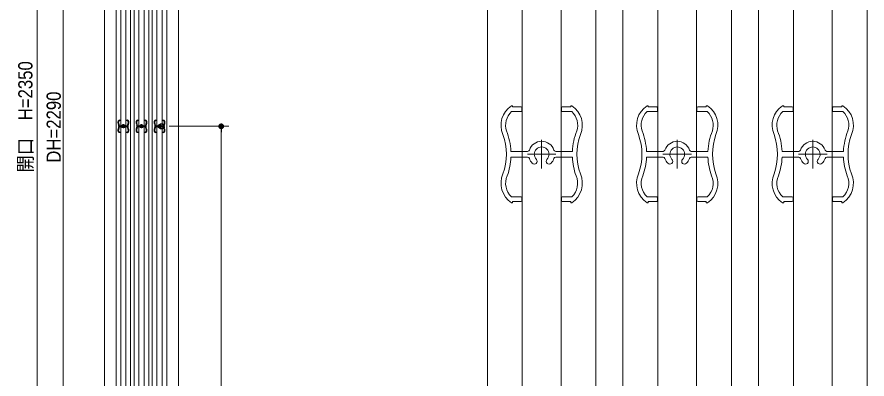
# Model space of a CAD drawing. Units: millimetres, scale not verified. Extents: x -4547 to 4547, y -2284 to 2284.
# Drawn here: x -674 to 972, y -1017 to -317 of the extents above; entities that cross this region are included whole.
import ezdxf
from ezdxf.enums import TextEntityAlignment as Align

# ---------------------------------------------------------------- set-up
doc = ezdxf.new("R2010")
doc.units = ezdxf.units.MM
doc.header["$LTSCALE"] = 20
doc.header["$PDMODE"] = 32
doc.header["$PDSIZE"] = 10
doc.linetypes.add('USER1', pattern=[10.5, 8, -0.5, 0.5, -0.5, 0.5, -0.5])
for name, color, linetype, lineweight in [('0-1_3一般', 7, 'Continuous', 15), ('0-3_0', 7, 'Continuous', 25), ('0-5_2寸法-1', 7, 'Continuous', 15)]:
    doc.layers.add(name, color=color, linetype=linetype, lineweight=lineweight)
doc.layers.add('0-4_Defpoints', color=7, linetype='Continuous')
doc.styles.add('ＭＳ Ｐゴシック', font='')
doc.styles.get('ＭＳ Ｐゴシック').set_extended_font_data('MS PGothic')

# ---------------------------------------------------------------- blocks, each defined once
blk = doc.blocks.new('グループ-6')
at = {"layer": '0-1_3一般', "linetype": 'USER1'}
for p, q in [((17299, -10346.3), (17348.4, -10346.3)), ((17352.4, -10342.3), (17352.4, -10326.3)), ((17454.4, -10492.6), (17454.4, -10640)), ((17556.4, -10326.3), (17556.4, -10342.3)), ((17560.4, -10346.3), (17609.9, -10346.3)), ((17999, -10346.3), (18048.4, -10346.3)), ((18052.4, -10342.3), (18052.4, -10326.3)), ((18154.4, -10492.6), (18154.4, -10640)), ((18256.4, -10326.3), (18256.4, -10342.3)), ((18260.4, -10346.3), (18309.9, -10346.3)), ((18704.4, -10316.3), (18698.4, -10316.3)), ((18699, -10346.3), (18748.4, -10346.3)), ((18704.4, -10322.3), (18704.4, -10316.3)), ((18748.4, -10322.3), (18704.4, -10322.3)), ((18752.4, -10342.3), (18752.4, -10326.3)), ((18854.4, -10492.6), (18854.4, -10640)), ((18956.4, -10326.3), (18956.4, -10342.3)), ((19004.4, -10322.3), (18960.4, -10322.3)), ((18960.4, -10346.3), (19009.9, -10346.3)), ((19004.4, -10316.3), (19004.4, -10322.3)), ((19010.4, -10316.3), (19004.4, -10316.3)), ((17381.6, -10551.3), (17295.9, -10551.3)), ((17295.9, -10581.3), (17381.6, -10581.3)), ((17348.4, -10786.3), (17299, -10786.3)), ((17352.4, -10806.3), (17352.4, -10790.3)), ((17528.1, -10566.3), (17380.7, -10566.3)), ((17613, -10551.3), (17527.3, -10551.3)), ((17527.3, -10581.3), (17613, -10581.3)), ((17556.4, -10790.3), (17556.4, -10806.3)), ((17609.9, -10786.3), (17560.4, -10786.3)), ((18081.6, -10551.3), (17995.9, -10551.3)), ((17995.9, -10581.3), (18081.6, -10581.3)), ((18048.4, -10786.3), (17999, -10786.3)), ((18052.4, -10806.3), (18052.4, -10790.3)), ((18228.1, -10566.3), (18080.7, -10566.3)), ((18313, -10551.3), (18227.3, -10551.3)), ((18227.3, -10581.3), (18313, -10581.3)), ((18256.4, -10790.3), (18256.4, -10806.3)), ((18309.9, -10786.3), (18260.4, -10786.3)), ((18781.6, -10551.3), (18695.9, -10551.3)), ((18695.9, -10581.3), (18781.6, -10581.3)), ((18698.4, -10816.3), (18704.4, -10816.3)), ((18748.4, -10786.3), (18699, -10786.3)), ((18704.4, -10810.3), (18748.4, -10810.3)), ((18704.4, -10816.3), (18704.4, -10810.3)), ((18752.4, -10806.3), (18752.4, -10790.3)), ((18928.1, -10566.3), (18780.7, -10566.3)), ((19013, -10551.3), (18927.3, -10551.3)), ((18927.3, -10581.3), (19013, -10581.3)), ((18956.4, -10790.3), (18956.4, -10806.3)), ((19009.9, -10786.3), (18960.4, -10786.3)), ((18960.4, -10810.3), (19004.4, -10810.3)), ((19004.4, -10810.3), (19004.4, -10816.3)), ((19004.4, -10816.3), (19010.4, -10816.3))]:
    blk.add_line(p, q, dxfattribs=at)
for points in [[(17348.4, -10322.3), (17304.4, -10322.3), (17304.4, -10316.3), (17298.4, -10316.3)], [(17610.4, -10316.3), (17604.4, -10316.3), (17604.4, -10322.3), (17560.4, -10322.3)], [(18048.4, -10322.3), (18004.4, -10322.3), (18004.4, -10316.3), (17998.4, -10316.3)], [(18310.4, -10316.3), (18304.4, -10316.3), (18304.4, -10322.3), (18260.4, -10322.3)], [(17298.4, -10816.3), (17304.4, -10816.3), (17304.4, -10810.3), (17348.4, -10810.3)], [(17560.4, -10810.3), (17604.4, -10810.3), (17604.4, -10816.3), (17610.4, -10816.3)], [(17998.4, -10816.3), (18004.4, -10816.3), (18004.4, -10810.3), (18048.4, -10810.3)], [(18260.4, -10810.3), (18304.4, -10810.3), (18304.4, -10816.3), (18310.4, -10816.3)]]:
    blk.add_lwpolyline(points, dxfattribs=at)
for centre, radius, start, end in [((17364.4, -10416.5), 120, 123.36701, 203.55646), ((16972.2, -10566.3), 300, 340.15929, 19.84071), ((17364.4, -10416.5), 96, 132.99142, 197.81794), ((16972.2, -10566.3), 324, 2.65353, 21.81556), ((17348.4, -10326.3), 4, 0, 90), ((17348.4, -10342.3), 4, 270, 0), ((17454.4, -10566.3), 67, 18.94591, 161.05409), ((17454.4, -10566.3), 38, 316.03297, 223.96703), ((17560.4, -10326.3), 4, 90, 180), ((17560.4, -10342.3), 4, 180, 270), ((17544.4, -10416.5), 96, 342.18206, 47.00858), ((17544.4, -10416.5), 120, 336.44354, 56.63299), ((17936.6, -10566.3), 324, 158.18444, 177.34647), ((17936.6, -10566.3), 300, 160.15929, 199.84071), ((18064.4, -10416.5), 120, 123.36701, 203.55646), ((17672.2, -10566.3), 300, 340.15929, 19.84071), ((18064.4, -10416.5), 96, 132.99142, 197.81794), ((17672.2, -10566.3), 324, 2.65353, 21.81556), ((18048.4, -10326.3), 4, 0, 90), ((18048.4, -10342.3), 4, 270, 0), ((18154.4, -10566.3), 67, 18.94591, 161.05409), ((18154.4, -10566.3), 38, 316.03297, 223.96703), ((18260.4, -10326.3), 4, 90, 180), ((18260.4, -10342.3), 4, 180, 270), ((18244.4, -10416.5), 96, 342.18206, 47.00858), ((18244.4, -10416.5), 120, 336.44354, 56.63299), ((18636.6, -10566.3), 324, 158.18444, 177.34647), ((18636.6, -10566.3), 300, 160.15929, 199.84071), ((18764.4, -10416.5), 120, 123.36701, 203.55646), ((18372.2, -10566.3), 300, 340.15929, 19.84071), ((18764.4, -10416.5), 96, 132.99142, 197.81794), ((18372.2, -10566.3), 324, 2.65353, 21.81556), ((18748.4, -10326.3), 4, 0, 90), ((18748.4, -10342.3), 4, 270, 0), ((18854.4, -10566.3), 67, 18.94591, 161.05409), ((18854.4, -10566.3), 38, 316.03297, 223.96703), ((18960.4, -10326.3), 4, 90, 180), ((18960.4, -10342.3), 4, 180, 270), ((18944.4, -10416.5), 96, 342.18206, 47.00858), ((18944.4, -10416.5), 120, 336.44354, 56.63299), ((19336.6, -10566.3), 324, 158.18444, 177.34647), ((19336.6, -10566.3), 300, 160.15929, 199.84071), ((17364.4, -10716.1), 120, 156.44354, 236.63299), ((17364.4, -10716.1), 96, 156.01368, 227.00858), ((16972.2, -10566.3), 324, 340.0113, 357.34647), ((17348.4, -10790.3), 4, 0, 90), ((17348.4, -10806.3), 4, 270, 0), ((17381.6, -10541.3), 10, 270, 341.05409), ((17381.6, -10591.3), 10, 18.94591, 90), ((17454.4, -10566.3), 67, 198.94591, 223.96703), ((17416.6, -10602.7), 14.5, 223.96703, 43.96703), ((17492.2, -10602.7), 14.5, 136.03297, 316.03297), ((17454.4, -10566.3), 67, 316.03297, 341.05409), ((17527.3, -10541.3), 10, 198.94591, 270), ((17527.3, -10591.3), 10, 90, 161.05409), ((17560.4, -10790.3), 4, 90, 180), ((17560.4, -10806.3), 4, 180, 270), ((17544.4, -10716.1), 96, 312.99142, 23.98632), ((17544.4, -10716.1), 120, 303.36701, 23.55646), ((17936.6, -10566.3), 324, 182.65353, 199.9887), ((18064.4, -10716.1), 120, 156.44354, 236.63299), ((18064.4, -10716.1), 96, 156.01368, 227.00858), ((17672.2, -10566.3), 324, 340.0113, 357.34647), ((18048.4, -10790.3), 4, 0, 90), ((18048.4, -10806.3), 4, 270, 0), ((18081.6, -10541.3), 10, 270, 341.05409), ((18081.6, -10591.3), 10, 18.94591, 90), ((18154.4, -10566.3), 67, 198.94591, 223.96703), ((18116.6, -10602.7), 14.5, 223.96703, 43.96703), ((18192.2, -10602.7), 14.5, 136.03297, 316.03297), ((18154.4, -10566.3), 67, 316.03297, 341.05409), ((18227.3, -10541.3), 10, 198.94591, 270), ((18227.3, -10591.3), 10, 90, 161.05409), ((18260.4, -10790.3), 4, 90, 180), ((18260.4, -10806.3), 4, 180, 270), ((18244.4, -10716.1), 96, 312.99142, 23.98632), ((18244.4, -10716.1), 120, 303.36701, 23.55646), ((18636.6, -10566.3), 324, 182.65353, 199.9887), ((18764.4, -10716.1), 120, 156.44354, 236.63299), ((18764.4, -10716.1), 96, 156.01368, 227.00858), ((18372.2, -10566.3), 324, 340.0113, 357.34647), ((18748.4, -10790.3), 4, 0, 90), ((18748.4, -10806.3), 4, 270, 0), ((18781.6, -10541.3), 10, 270, 341.05409), ((18781.6, -10591.3), 10, 18.94591, 90), ((18854.4, -10566.3), 67, 198.94591, 223.96703), ((18816.6, -10602.7), 14.5, 223.96703, 43.96703), ((18892.2, -10602.7), 14.5, 136.03297, 316.03297), ((18854.4, -10566.3), 67, 316.03297, 341.05409), ((18927.3, -10541.3), 10, 198.94591, 270), ((18927.3, -10591.3), 10, 90, 161.05409), ((18960.4, -10790.3), 4, 90, 180), ((18960.4, -10806.3), 4, 180, 270), ((18944.4, -10716.1), 96, 312.99142, 23.98632), ((18944.4, -10716.1), 120, 303.36701, 23.55646), ((19336.6, -10566.3), 324, 182.65353, 199.9887)]:
    blk.add_arc(centre, radius, start, end, dxfattribs=at)
blk = doc.blocks.new('グループ-14')
at = {"layer": '0-1_3一般'}
for p, q in [((17174.4, -33466.3), (17174.4, 12333.7)), ((17354.4, -33466.3), (17354.4, 12333.7)), ((17554.4, 12333.7), (17554.4, -33466.3)), ((17734.4, 12333.7), (17734.4, -33466.3)), ((17874.4, -33466.3), (17874.4, 12333.7)), ((18054.4, -33466.3), (18054.4, 12333.7)), ((18254.4, 12333.7), (18254.4, -33466.3)), ((18434.4, 12333.7), (18434.4, -33466.3)), ((18574.4, -33466.3), (18574.4, 12333.7)), ((18754.4, -33466.3), (18754.4, 12333.7)), ((18954.4, 12333.7), (18954.4, -33466.3)), ((19134.4, 12333.7), (19134.4, -33466.3))]:
    blk.add_line(p, q, dxfattribs=at)
blk = doc.blocks.new('グループ-19')
at = {"layer": '0-1_3一般'}
for p, q in [((16724.4, -33696.3), (16724.4, 14363.7)), ((19584.4, 14363.7), (19584.4, -33696.3))]:
    blk.add_line(p, q, dxfattribs=at)
blk = doc.blocks.new('グループ-22')
at = {"layer": '0-1_3一般'}
for name in ['グループ-19', 'グループ-14', 'グループ-6']:
    blk.add_blockref(name, (0, 0), dxfattribs=at)
blk = doc.blocks.new('_Dot')
at = {"layer": '0-3_0'}
blk.add_line((-10, 0), (-20, 0), dxfattribs=at)
for points in [[(0, 0), (-10, 0), (-9.92, 1.25)], [(0, 0), (-9.92, -1.25), (-10, 0)], [(0, 0), (-9.92, 1.25), (-9.69, 2.49)], [(0, 0), (-9.69, -2.49), (-9.92, -1.25)], [(0, 0), (-9.69, 2.49), (-9.3, 3.68)], [(0, 0), (-9.3, -3.68), (-9.69, -2.49)], [(0, 0), (-9.3, 3.68), (-8.76, 4.82)], [(0, 0), (-8.76, -4.82), (-9.3, -3.68)], [(0, 0), (-8.76, 4.82), (-8.09, 5.88)], [(0, 0), (-8.09, -5.88), (-8.76, -4.82)], [(0, 0), (-8.09, 5.88), (-7.29, 6.85)], [(0, 0), (-7.29, -6.85), (-8.09, -5.88)], [(0, 0), (-7.29, 6.85), (-6.37, 7.71)], [(0, 0), (-6.37, -7.71), (-7.29, -6.85)], [(0, 0), (-6.37, 7.71), (-5.36, 8.44)], [(0, 0), (-5.36, -8.44), (-6.37, -7.71)], [(0, 0), (-5.36, 8.44), (-4.26, 9.05)], [(0, 0), (-4.26, -9.05), (-5.36, -8.44)], [(0, 0), (-4.26, 9.05), (-3.09, 9.51)], [(0, 0), (-3.09, -9.51), (-4.26, -9.05)], [(0, 0), (-3.09, 9.51), (-1.87, 9.82)], [(0, 0), (-1.87, -9.82), (-3.09, -9.51)], [(0, 0), (-1.87, 9.82), (-0.63, 9.98)], [(0, 0), (-0.63, -9.98), (-1.87, -9.82)], [(0, 0), (-0.63, 9.98), (0.63, 9.98)], [(0, 0), (0.63, -9.98), (-0.63, -9.98)], [(0, 0), (0.63, 9.98), (1.87, 9.82)], [(0, 0), (1.87, 9.82), (3.09, 9.51)], [(0, 0), (3.09, 9.51), (4.26, 9.05)], [(0, 0), (4.26, 9.05), (5.36, 8.44)], [(0, 0), (5.36, 8.44), (6.37, 7.71)], [(0, 0), (6.37, 7.71), (7.29, 6.85)], [(0, 0), (7.29, 6.85), (8.09, 5.88)], [(0, 0), (8.09, 5.88), (8.76, 4.82)], [(0, 0), (8.76, 4.82), (9.3, 3.68)], [(0, 0), (9.3, 3.68), (9.69, 2.49)], [(0, 0), (9.69, 2.49), (9.92, 1.25)], [(0, 0), (9.92, 1.25), (10, 0)], [(0, 0), (1.87, -9.82), (0.63, -9.98)], [(0, 0), (3.09, -9.51), (1.87, -9.82)], [(0, 0), (4.26, -9.05), (3.09, -9.51)], [(0, 0), (5.36, -8.44), (4.26, -9.05)], [(0, 0), (6.37, -7.71), (5.36, -8.44)], [(0, 0), (7.29, -6.85), (6.37, -7.71)], [(0, 0), (8.09, -5.88), (7.29, -6.85)], [(0, 0), (8.76, -4.82), (8.09, -5.88)], [(0, 0), (9.3, -3.68), (8.76, -4.82)], [(0, 0), (9.69, -2.49), (9.3, -3.68)], [(0, 0), (9.92, -1.25), (9.69, -2.49)], [(0, 0), (10, 0), (9.92, -1.25)]]:
    blk.add_solid(points, dxfattribs=at)
blk = doc.blocks.new('グループ-48')
at = {"layer": '0-1_3一般', "lineweight": 5}
for p, q in [((32528.7, -9772.5), (32483.7, -9772.5)), ((32528.7, -9817.5), (32528.7, -9772.5)), ((32858.7, -9817.5), (32528.7, -9817.5)), ((32888.7, -9967.5), (32888.7, -9847.5)), ((34418.7, -9847.5), (34418.7, -9967.5)), ((34778.7, -9817.5), (34448.7, -9817.5)), ((34778.7, -9772.5), (34778.7, -9817.5)), ((34823.7, -9772.5), (34778.7, -9772.5)), ((37778.7, -9772.5), (37733.7, -9772.5)), ((37778.7, -9817.5), (37778.7, -9772.5)), ((38108.7, -9817.5), (37778.7, -9817.5)), ((38138.7, -9967.5), (38138.7, -9847.5)), ((39668.7, -9847.5), (39668.7, -9967.5)), ((40028.7, -9817.5), (39698.7, -9817.5)), ((40028.7, -9772.5), (40028.7, -9817.5)), ((40073.7, -9772.5), (40028.7, -9772.5)), ((43388.7, -9967.5), (43388.7, -9847.5)), ((44918.7, -9847.5), (44918.7, -9967.5)), ((32487.7, -9997.5), (32858.7, -9997.5)), ((34448.7, -9997.5), (34819.6, -9997.5)), ((37737.7, -9997.5), (38108.7, -9997.5)), ((39698.7, -9997.5), (40069.6, -9997.5)), ((42987.7, -9997.5), (43358.7, -9997.5)), ((44948.7, -9997.5), (45319.6, -9997.5)), ((33653.7, -11094.8), (33653.7, -12200.3)), ((38903.7, -11094.8), (38903.7, -12200.3)), ((44153.7, -11094.8), (44153.7, -12200.3)), ((33107.4, -11535), (32464.6, -11535)), ((32464.6, -11760), (33107.4, -11760)), ((34206.4, -11647.5), (33100.9, -11647.5)), ((34842.7, -11535), (34199.9, -11535)), ((34199.9, -11760), (34842.7, -11760)), ((38357.4, -11535), (37714.6, -11535)), ((37714.6, -11760), (38357.4, -11760)), ((39456.4, -11647.5), (38350.9, -11647.5)), ((40092.7, -11535), (39449.9, -11535)), ((39449.9, -11760), (40092.7, -11760)), ((43607.4, -11535), (42964.6, -11535)), ((42964.6, -11760), (43607.4, -11760)), ((44706.4, -11647.5), (43600.9, -11647.5)), ((45342.7, -11535), (44699.9, -11535)), ((44699.9, -11760), (45342.7, -11760)), ((32858.7, -13297.5), (32487.7, -13297.5)), ((32528.7, -13477.5), (32858.7, -13477.5)), ((32528.7, -13522.5), (32528.7, -13477.5)), ((32888.7, -13447.5), (32888.7, -13327.5)), ((34418.7, -13327.5), (34418.7, -13447.5)), ((34819.6, -13297.5), (34448.7, -13297.5)), ((34448.7, -13477.5), (34778.7, -13477.5)), ((34778.7, -13477.5), (34778.7, -13522.5)), ((38108.7, -13297.5), (37737.7, -13297.5)), ((37778.7, -13477.5), (38108.7, -13477.5)), ((37778.7, -13522.5), (37778.7, -13477.5)), ((38138.7, -13447.5), (38138.7, -13327.5)), ((39668.7, -13327.5), (39668.7, -13447.5)), ((40069.6, -13297.5), (39698.7, -13297.5)), ((39698.7, -13477.5), (40028.7, -13477.5)), ((40028.7, -13477.5), (40028.7, -13522.5)), ((43358.7, -13297.5), (42987.7, -13297.5)), ((43388.7, -13447.5), (43388.7, -13327.5)), ((44918.7, -13327.5), (44918.7, -13447.5)), ((45319.6, -13297.5), (44948.7, -13297.5)), ((32483.7, -13522.5), (32528.7, -13522.5)), ((34778.7, -13522.5), (34823.7, -13522.5)), ((37733.7, -13522.5), (37778.7, -13522.5)), ((40028.7, -13522.5), (40073.7, -13522.5))]:
    blk.add_line(p, q, dxfattribs=at)
for points in [[(43358.7, -9817.5), (43028.7, -9817.5), (43028.7, -9772.5), (42983.7, -9772.5)], [(45323.7, -9772.5), (45278.7, -9772.5), (45278.7, -9817.5), (44948.7, -9817.5)], [(42983.7, -13522.5), (43028.7, -13522.5), (43028.7, -13477.5), (43358.7, -13477.5)], [(44948.7, -13477.5), (45278.7, -13477.5), (45278.7, -13522.5), (45323.7, -13522.5)]]:
    blk.add_lwpolyline(points, dxfattribs=at)
for centre, radius, start, end in [((32978.7, -10524.2), 900, 123.36701, 203.55646), ((32858.7, -9847.5), 30, 0, 90), ((34448.7, -9847.5), 30, 90, 180), ((34328.7, -10524.2), 900, 336.44354, 56.63299), ((38228.7, -10524.2), 900, 123.36701, 203.55646), ((38108.7, -9847.5), 30, 0, 90), ((39698.7, -9847.5), 30, 90, 180), ((39578.7, -10524.2), 900, 336.44354, 56.63299), ((43478.7, -10524.2), 900, 123.36701, 203.55646), ((43358.7, -9847.5), 30, 0, 90), ((44948.7, -9847.5), 30, 90, 180), ((44828.7, -10524.2), 900, 336.44354, 56.63299), ((32978.7, -10524.2), 720, 132.99142, 197.81794), ((32858.7, -9967.5), 30, 270, 0), ((34448.7, -9967.5), 30, 180, 270), ((34328.7, -10524.2), 720, 342.18206, 47.00858), ((38228.7, -10524.2), 720, 132.99142, 197.81794), ((38108.7, -9967.5), 30, 270, 0), ((39698.7, -9967.5), 30, 180, 270), ((39578.7, -10524.2), 720, 342.18206, 47.00858), ((43478.7, -10524.2), 720, 132.99142, 197.81794), ((43358.7, -9967.5), 30, 270, 0), ((44948.7, -9967.5), 30, 180, 270), ((44828.7, -10524.2), 720, 342.18206, 47.00858), ((30037.2, -11647.5), 2430, 2.65353, 21.81556), ((37270.1, -11647.5), 2430, 158.18444, 177.34647), ((35287.2, -11647.5), 2430, 2.65353, 21.81556), ((42520.1, -11647.5), 2430, 158.18444, 177.34647), ((40537.2, -11647.5), 2430, 2.65353, 21.81556), ((47770.1, -11647.5), 2430, 158.18444, 177.34647), ((30037.2, -11647.5), 2250, 340.15929, 19.84071), ((33653.7, -11647.5), 502.5, 18.94591, 161.05409), ((37270.1, -11647.5), 2250, 160.15929, 199.84071), ((35287.2, -11647.5), 2250, 340.15929, 19.84071), ((38903.7, -11647.5), 502.5, 18.94591, 161.05409), ((42520.1, -11647.5), 2250, 160.15929, 199.84071), ((40537.2, -11647.5), 2250, 340.15929, 19.84071), ((44153.7, -11647.5), 502.5, 18.94591, 161.05409), ((47770.1, -11647.5), 2250, 160.15929, 199.84071), ((33107.4, -11460), 75, 270, 341.05409), ((33653.7, -11647.5), 285, 316.03297, 223.96703), ((34199.9, -11460), 75, 198.94591, 270), ((38357.4, -11460), 75, 270, 341.05409), ((38903.7, -11647.5), 285, 316.03297, 223.96703), ((39449.9, -11460), 75, 198.94591, 270), ((43607.4, -11460), 75, 270, 341.05409), ((44153.7, -11647.5), 285, 316.03297, 223.96703), ((44699.9, -11460), 75, 198.94591, 270), ((30037.2, -11647.5), 2430, 340.0113, 357.34647), ((33107.4, -11835), 75, 18.94591, 90), ((33653.7, -11647.5), 502.5, 198.94591, 223.96703), ((33370.3, -11920.9), 108.8, 223.96703, 43.96703), ((33937.1, -11920.9), 108.8, 136.03297, 316.03297), ((33653.7, -11647.5), 502.5, 316.03297, 341.05409), ((34199.9, -11835), 75, 90, 161.05409), ((37270.1, -11647.5), 2430, 182.65353, 199.9887), ((35287.2, -11647.5), 2430, 340.0113, 357.34647), ((38357.4, -11835), 75, 18.94591, 90), ((38903.7, -11647.5), 502.5, 198.94591, 223.96703), ((38620.3, -11920.9), 108.8, 223.96703, 43.96703), ((39187.1, -11920.9), 108.8, 136.03297, 316.03297), ((38903.7, -11647.5), 502.5, 316.03297, 341.05409), ((39449.9, -11835), 75, 90, 161.05409), ((42520.1, -11647.5), 2430, 182.65353, 199.9887), ((40537.2, -11647.5), 2430, 340.0113, 357.34647), ((43607.4, -11835), 75, 18.94591, 90), ((44153.7, -11647.5), 502.5, 198.94591, 223.96703), ((43870.3, -11920.9), 108.8, 223.96703, 43.96703), ((44437.1, -11920.9), 108.8, 136.03297, 316.03297), ((44153.7, -11647.5), 502.5, 316.03297, 341.05409), ((44699.9, -11835), 75, 90, 161.05409), ((47770.1, -11647.5), 2430, 182.65353, 199.9887), ((32978.7, -12770.9), 900, 156.44354, 236.63299), ((32978.7, -12770.9), 720, 156.01368, 227.00858), ((34328.7, -12770.9), 720, 312.99142, 23.98632), ((34328.7, -12770.9), 900, 303.36701, 23.55646), ((38228.7, -12770.9), 900, 156.44354, 236.63299), ((38228.7, -12770.9), 720, 156.01368, 227.00858), ((39578.7, -12770.9), 720, 312.99142, 23.98632), ((39578.7, -12770.9), 900, 303.36701, 23.55646), ((43478.7, -12770.9), 900, 156.44354, 236.63299), ((43478.7, -12770.9), 720, 156.01368, 227.00858), ((44828.7, -12770.9), 720, 312.99142, 23.98632), ((44828.7, -12770.9), 900, 303.36701, 23.55646), ((32858.7, -13327.5), 30, 0, 90), ((32858.7, -13447.5), 30, 270, 0), ((34448.7, -13327.5), 30, 90, 180), ((34448.7, -13447.5), 30, 180, 270), ((38108.7, -13327.5), 30, 0, 90), ((38108.7, -13447.5), 30, 270, 0), ((39698.7, -13327.5), 30, 90, 180), ((39698.7, -13447.5), 30, 180, 270), ((43358.7, -13327.5), 30, 0, 90), ((43358.7, -13447.5), 30, 270, 0), ((44948.7, -13327.5), 30, 90, 180), ((44948.7, -13447.5), 30, 180, 270)]:
    blk.add_arc(centre, radius, start, end, dxfattribs=at)
blk = doc.blocks.new('グループ-56')
at = {"layer": '0-1_3一般', "lineweight": 5}
for p, q in [((31553.7, -31971.3), (31553.7, 7044)), ((34403.7, 7044), (34403.7, -31971.3)), ((35753.7, 7044), (35753.7, -31971.3)), ((36803.7, -31971.3), (36803.7, 7044)), ((39653.7, 7044), (39653.7, -31971.3)), ((43403.7, -31971.3), (43403.7, 7044)), ((44903.7, 7044), (44903.7, -31971.3))]:
    blk.add_line(p, q, dxfattribs=at)
for points in [[(32903.7, -31971.3), (32903.7, 7044), (34403.7, 7044), (35753.7, 7044)], [(38153.7, -31971.3), (38153.7, 7044), (39653.7, 7044), (41003.7, 7044), (41003.7, -31971.3)], [(42053.7, -31971.3), (42053.7, 7044), (43403.7, 7044), (44903.7, 7044), (46253.7, 7044), (46253.7, -31971.3)]]:
    blk.add_lwpolyline(points, dxfattribs=at)
blk = doc.blocks.new('グループ-63')
at = {"layer": '0-1_3一般'}
for name in ['グループ-56', 'グループ-48']:
    blk.add_blockref(name, (0, 0), dxfattribs=at)

msp = doc.modelspace()

# ---------------------------------------------------------------- linework, layer by layer
at = {"layer": '0-4_Defpoints'}
msp.add_point((-394.22, -528.31), dxfattribs=at)
at = {"layer": '0-5_2寸法-1'}
for p, q in [((-634.58, 653.93), (-634.58, -1673.56)), ((-584.58, -1662.06), (-584.58, 605.43)), ((-379.22, -528.31), (-263.5, -528.31)), ((-278.5, -539.57), (-278.5, -1662.06))]:
    msp.add_line(p, q, dxfattribs=at)

# ---------------------------------------------------------------- block references
at = {"layer": '0-1_3一般', "xscale": 0.05, "yscale": 0.05}
for name in ['グループ-63', 'グループ-22']:
    msp.add_blockref(name, (-1340.62, 0), dxfattribs=at)
at = {"layer": '0-5_2寸法-1', "xscale": 0.5627563, "yscale": 0.5627563, "rotation": 90}
msp.add_blockref('_Dot', (-278.5, -528.31), dxfattribs=at)

# ---------------------------------------------------------------- texts
at = {"layer": '0-5_2寸法-1', "style": 'ＭＳ Ｐゴシック', "width": 0.9}
for s, p in [('開口\u3000H=2350', (-635.76, -617.95)), ('DH=2290', (-580.86, -598.78))]:
    msp.add_text(s, height=27.51, rotation=90, dxfattribs=at).set_placement(p, align=Align.BOTTOM_LEFT)

doc.saveas('drawing.dxf')
